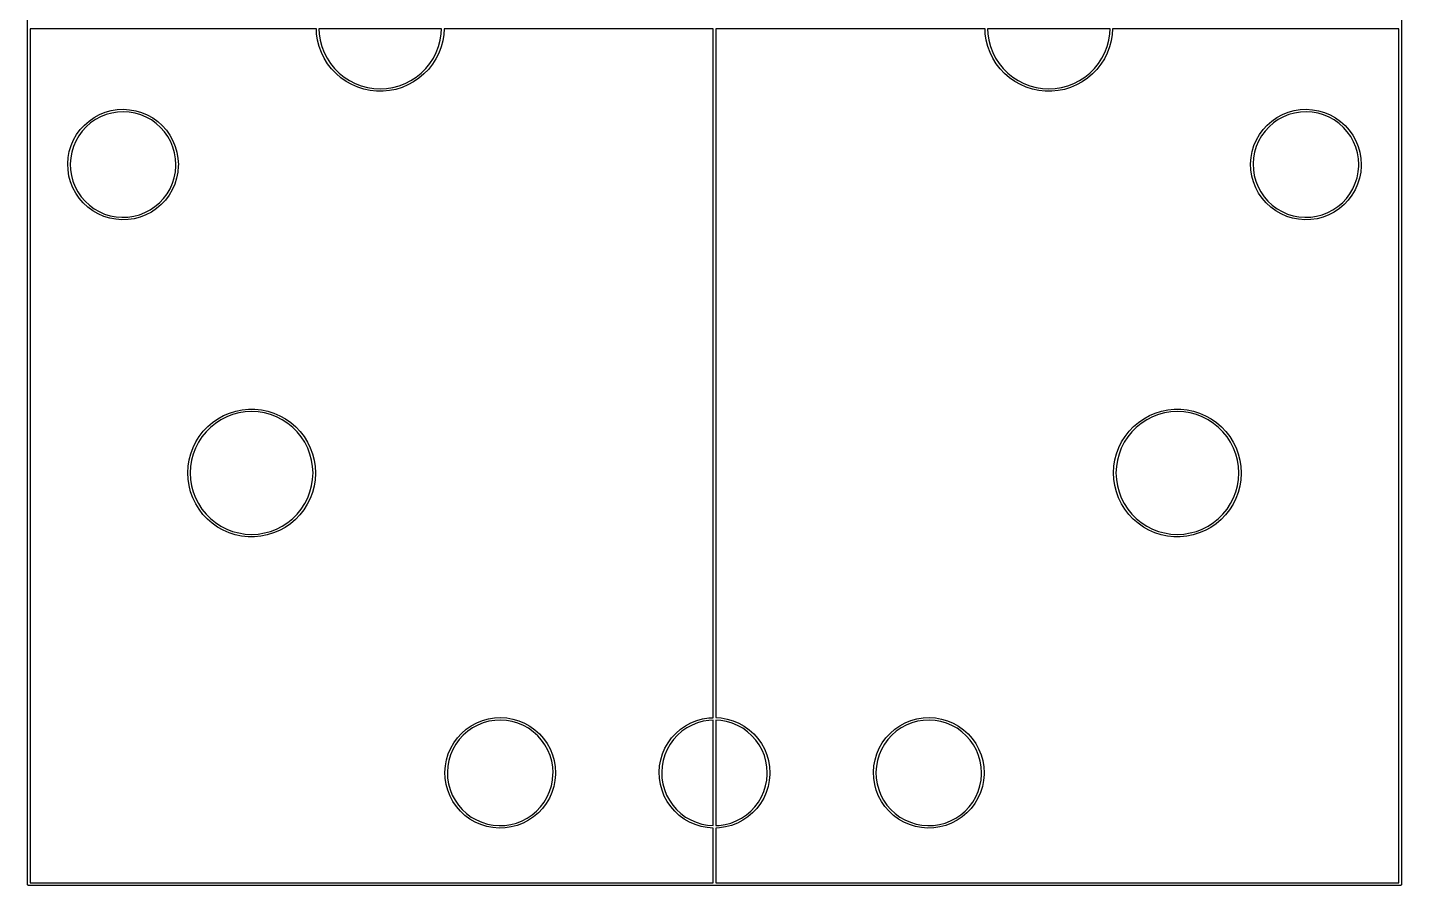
# Model space of a CAD drawing. Extents: x 0 to 80, y -100 to 0.
# Drawn here: x -0.1 to 80.1, y -100.1 to -50 of the extents above; entities that cross this region are included whole.
import ezdxf

# ---------------------------------------------------------------- set-up
doc = ezdxf.new("R2010")
doc.units = 0
doc.layers.add('BLACK', color=7, linetype='CONTINUOUS')

msp = doc.modelspace()

# ---------------------------------------------------------------- linework, layer by layer
at = {"layer": 'BLACK', "linetype": 'CONTINUOUS'}
for p, q in [((-0.075, -100), (-0.075, 0)), ((80.075, 0), (80.075, -100)), ((16.7792, -50.075), (0.075, -50.075)), ((0.075, -50.075), (0.075, -99.925)), ((16.7928, -50.3635), (16.7792, -50.075)), ((16.8485, -50.7363), (16.7928, -50.3635)), ((16.924, -50.075), (16.9397, -50.3742)), ((24.076, -50.075), (16.924, -50.075)), ((16.9397, -50.3742), (16.9983, -50.7443)), ((24.0017, -50.7443), (24.0603, -50.3742)), ((24.0603, -50.3742), (24.076, -50.075)), ((24.2032, -50.4023), (24.1436, -50.7745)), ((24.2221, -50.075), (24.2032, -50.4023)), ((39.925, -50.075), (24.2221, -50.075)), ((39.925, -90.2798), (39.925, -50.075)), ((55.7792, -50.075), (40.075, -50.075)), ((40.075, -50.075), (40.075, -90.2784)), ((55.7928, -50.3635), (55.7792, -50.075)), ((55.8485, -50.7363), (55.7928, -50.3635)), ((55.924, -50.075), (55.9397, -50.3742)), ((63.076, -50.075), (55.924, -50.075)), ((55.9397, -50.3742), (55.9983, -50.7443)), ((63.0017, -50.7443), (63.0603, -50.3742)), ((63.0603, -50.3742), (63.076, -50.075)), ((63.2032, -50.4023), (63.1436, -50.7745)), ((63.2221, -50.075), (63.2032, -50.4023)), ((79.925, -50.075), (63.2221, -50.075)), ((79.925, -99.925), (79.925, -50.075)), ((16.9416, -51.1015), (16.8485, -50.7363)), ((17.0711, -51.4555), (16.9416, -51.1015)), ((16.9983, -50.7443), (17.0953, -51.1063)), ((17.0953, -51.1063), (17.2296, -51.4561)), ((23.7704, -51.4561), (23.9047, -51.1063)), ((23.9047, -51.1063), (24.0017, -50.7443)), ((24.0467, -51.1387), (23.9135, -51.4913)), ((24.1436, -50.7745), (24.0467, -51.1387)), ((55.9416, -51.1015), (55.8485, -50.7363)), ((56.0711, -51.4555), (55.9416, -51.1015)), ((55.9983, -50.7443), (56.0953, -51.1063)), ((56.0953, -51.1063), (56.2296, -51.4561)), ((62.7704, -51.4561), (62.9047, -51.1063)), ((62.9047, -51.1063), (63.0017, -50.7443)), ((63.0467, -51.1387), (62.9135, -51.4913)), ((63.1436, -50.7745), (63.0467, -51.1387)), ((17.2358, -51.7945), (17.0711, -51.4555)), ((17.2296, -51.4561), (17.3997, -51.79)), ((17.4338, -52.1152), (17.2358, -51.7945)), ((17.3997, -51.79), (17.6038, -52.1042)), ((23.3962, -52.1042), (23.6003, -51.79)), ((23.7453, -51.8286), (23.5439, -52.1472)), ((23.6003, -51.79), (23.7704, -51.4561)), ((23.9135, -51.4913), (23.7453, -51.8286)), ((56.2358, -51.7945), (56.0711, -51.4555)), ((56.2296, -51.4561), (56.3997, -51.79)), ((56.4338, -52.1152), (56.2358, -51.7945)), ((56.3997, -51.79), (56.6038, -52.1042)), ((62.3962, -52.1042), (62.6003, -51.79)), ((62.7453, -51.8286), (62.5439, -52.1472)), ((62.6003, -51.79), (62.7704, -51.4561)), ((62.9135, -51.4913), (62.7453, -51.8286)), ((17.6633, -52.4142), (17.4338, -52.1152)), ((17.6038, -52.1042), (17.8396, -52.3954)), ((17.9218, -52.6886), (17.6633, -52.4142)), ((17.8396, -52.3954), (18.1046, -52.6604)), ((18.2067, -52.9353), (17.9218, -52.6886)), ((18.1046, -52.6604), (18.3958, -52.8962)), ((18.3958, -52.8962), (18.71, -53.1003)), ((22.29, -53.1003), (22.6042, -52.8962)), ((22.6042, -52.8962), (22.8954, -52.6604)), ((23.0499, -52.7154), (22.7625, -52.9592)), ((22.8954, -52.6604), (23.1604, -52.3954)), ((23.3113, -52.4438), (23.0499, -52.7154)), ((23.1604, -52.3954), (23.3962, -52.1042)), ((23.5439, -52.1472), (23.3113, -52.4438)), ((56.6633, -52.4142), (56.4338, -52.1152)), ((56.6038, -52.1042), (56.8396, -52.3954)), ((56.9218, -52.6886), (56.6633, -52.4142)), ((56.8396, -52.3954), (57.1046, -52.6604)), ((57.2067, -52.9353), (56.9218, -52.6886)), ((57.1046, -52.6604), (57.3958, -52.8962)), ((57.3958, -52.8962), (57.71, -53.1003)), ((61.29, -53.1003), (61.6042, -52.8962)), ((61.6042, -52.8962), (61.8954, -52.6604)), ((62.0499, -52.7154), (61.7625, -52.9592)), ((61.8954, -52.6604), (62.1604, -52.3954)), ((62.3113, -52.4438), (62.0499, -52.7154)), ((62.1604, -52.3954), (62.3962, -52.1042)), ((62.5439, -52.1472), (62.3113, -52.4438)), ((18.515, -53.1521), (18.2067, -52.9353)), ((18.8437, -53.3365), (18.515, -53.1521)), ((18.71, -53.1003), (19.0439, -53.2704)), ((19.1894, -53.4868), (18.8437, -53.3365)), ((19.0439, -53.2704), (19.3937, -53.4047)), ((19.5485, -53.6014), (19.1894, -53.4868)), ((19.3937, -53.4047), (19.7557, -53.5017)), ((19.9173, -53.6791), (19.5485, -53.6014)), ((19.7557, -53.5017), (20.1258, -53.5603)), ((20.2921, -53.7192), (19.9173, -53.6791)), ((20.1258, -53.5603), (20.5, -53.5799)), ((20.5, -53.5799), (20.8742, -53.5603)), ((21.0442, -53.685), (20.669, -53.7212)), ((20.8742, -53.5603), (21.2443, -53.5017)), ((21.4138, -53.6112), (21.0442, -53.685)), ((21.2443, -53.5017), (21.6063, -53.4047)), ((21.774, -53.5004), (21.4138, -53.6112)), ((21.6063, -53.4047), (21.9561, -53.2704)), ((22.1212, -53.3537), (21.774, -53.5004)), ((21.9561, -53.2704), (22.29, -53.1003)), ((22.4518, -53.1727), (22.1212, -53.3537)), ((22.7625, -52.9592), (22.4518, -53.1727)), ((57.515, -53.1521), (57.2067, -52.9353)), ((57.8437, -53.3365), (57.515, -53.1521)), ((57.71, -53.1003), (58.0439, -53.2704)), ((58.1894, -53.4868), (57.8437, -53.3365)), ((58.0439, -53.2704), (58.3937, -53.4047)), ((58.5485, -53.6014), (58.1894, -53.4868)), ((58.3937, -53.4047), (58.7557, -53.5017)), ((58.9173, -53.6791), (58.5485, -53.6014)), ((58.7557, -53.5017), (59.1258, -53.5603)), ((59.2921, -53.7192), (58.9173, -53.6791)), ((59.1258, -53.5603), (59.5, -53.5799)), ((59.5, -53.5799), (59.8742, -53.5603)), ((60.0442, -53.685), (59.669, -53.7212)), ((59.8742, -53.5603), (60.2443, -53.5017)), ((60.4138, -53.6112), (60.0442, -53.685)), ((60.2443, -53.5017), (60.6063, -53.4047)), ((60.774, -53.5004), (60.4138, -53.6112)), ((60.6063, -53.4047), (60.9561, -53.2704)), ((61.1212, -53.3537), (60.774, -53.5004)), ((60.9561, -53.2704), (61.29, -53.1003)), ((61.4518, -53.1727), (61.1212, -53.3537)), ((61.7625, -52.9592), (61.4518, -53.1727)), ((20.669, -53.7212), (20.2921, -53.7192)), ((59.669, -53.7212), (59.2921, -53.7192)), ((3.51449, -55.4587), (3.81014, -55.2532)), ((3.81014, -55.2532), (4.12686, -55.0819)), ((4.18867, -55.2133), (3.8862, -55.3768)), ((4.12686, -55.0819), (4.46069, -54.9471)), ((4.50747, -55.0845), (4.18867, -55.2133)), ((4.46069, -54.9471), (4.80748, -54.8502)), ((4.83865, -54.992), (4.50747, -55.0845)), ((4.80748, -54.8502), (5.1629, -54.7927)), ((5.17807, -54.937), (4.83865, -54.992)), ((5.1629, -54.7927), (5.52251, -54.7751)), ((5.5215, -54.9202), (5.17807, -54.937)), ((5.86467, -54.9418), (5.5215, -54.9202)), ((5.52251, -54.7751), (5.88185, -54.7977)), ((6.20329, -55.0015), (5.86467, -54.9418)), ((5.88185, -54.7977), (6.23643, -54.8602)), ((6.53314, -55.0986), (6.20329, -55.0015)), ((6.23643, -54.8602), (6.58183, -54.9619)), ((6.85011, -55.2319), (6.53314, -55.0986)), ((6.58183, -54.9619), (6.91375, -55.1014)), ((7.15026, -55.3996), (6.85011, -55.2319)), ((6.91375, -55.1014), (7.22804, -55.277)), ((7.22804, -55.277), (7.5208, -55.4866)), ((72.5145, -55.4587), (72.8101, -55.2532)), ((72.8101, -55.2532), (73.1269, -55.0819)), ((73.1887, -55.2133), (72.8862, -55.3768)), ((73.1269, -55.0819), (73.4607, -54.9471)), ((73.5075, -55.0845), (73.1887, -55.2133)), ((73.4607, -54.9471), (73.8075, -54.8502)), ((73.8386, -54.992), (73.5075, -55.0845)), ((73.8075, -54.8502), (74.1629, -54.7927)), ((74.1781, -54.937), (73.8386, -54.992)), ((74.1629, -54.7927), (74.5225, -54.7751)), ((74.5215, -54.9202), (74.1781, -54.937)), ((74.8647, -54.9418), (74.5215, -54.9202)), ((74.5225, -54.7751), (74.8819, -54.7977)), ((75.2033, -55.0015), (74.8647, -54.9418)), ((74.8819, -54.7977), (75.2364, -54.8602)), ((75.5331, -55.0986), (75.2033, -55.0015)), ((75.2364, -54.8602), (75.5818, -54.9619)), ((75.8501, -55.2319), (75.5331, -55.0986)), ((75.5818, -54.9619), (75.9137, -55.1014)), ((76.1503, -55.3996), (75.8501, -55.2319)), ((75.9137, -55.1014), (76.228, -55.277)), ((76.228, -55.277), (76.5208, -55.4866)), ((2.78917, -56.253), (3.0008, -55.9617)), ((3.11329, -56.0534), (2.91118, -56.3316)), ((3.0008, -55.9617), (3.24359, -55.6958)), ((3.34515, -55.7995), (3.11329, -56.0534)), ((3.24359, -55.6958), (3.51449, -55.4587)), ((3.60386, -55.573), (3.34515, -55.7995)), ((3.8862, -55.3768), (3.60386, -55.573)), ((7.42984, -55.5998), (7.15026, -55.3996)), ((7.68537, -55.8298), (7.42984, -55.5998)), ((7.5208, -55.4866), (7.78837, -55.7276)), ((7.91365, -56.087), (7.68537, -55.8298)), ((7.78837, -55.7276), (8.02741, -55.9968)), ((8.11186, -56.3679), (7.91365, -56.087)), ((8.02741, -55.9968), (8.23495, -56.291)), ((71.7892, -56.253), (72.0008, -55.9617)), ((72.1133, -56.0534), (71.9112, -56.3316)), ((72.0008, -55.9617), (72.2436, -55.6958)), ((72.3451, -55.7995), (72.1133, -56.0534)), ((72.2436, -55.6958), (72.5145, -55.4587)), ((72.6039, -55.573), (72.3451, -55.7995)), ((72.8862, -55.3768), (72.6039, -55.573)), ((76.4298, -55.5998), (76.1503, -55.3996)), ((76.6854, -55.8298), (76.4298, -55.5998)), ((76.5208, -55.4866), (76.7884, -55.7276)), ((76.9137, -56.087), (76.6854, -55.8298)), ((76.7884, -55.7276), (77.0274, -55.9968)), ((77.1119, -56.3679), (76.9137, -56.087)), ((77.0274, -55.9968), (77.235, -56.291)), ((2.36543, -57.2417), (2.46949, -56.897)), ((2.46949, -56.897), (2.61133, -56.5661)), ((2.74135, -56.6306), (2.60589, -56.9466)), ((2.61133, -56.5661), (2.78917, -56.253)), ((2.91118, -56.3316), (2.74135, -56.6306)), ((8.2775, -56.6692), (8.11186, -56.3679)), ((8.23495, -56.291), (8.40841, -56.6065)), ((8.40853, -56.9871), (8.2775, -56.6692)), ((8.40841, -56.6065), (8.54561, -56.9394)), ((71.3654, -57.2417), (71.4695, -56.897)), ((71.4695, -56.897), (71.6113, -56.5661)), ((71.7413, -56.6306), (71.6059, -56.9466)), ((71.6113, -56.5661), (71.7892, -56.253)), ((71.9112, -56.3316), (71.7413, -56.6306)), ((77.2775, -56.6692), (77.1119, -56.3679)), ((77.235, -56.291), (77.4084, -56.6065)), ((77.4085, -56.9871), (77.2775, -56.6692)), ((77.4084, -56.6065), (77.5456, -56.9394)), ((2.27531, -57.955), (2.30043, -57.5958)), ((2.30043, -57.5958), (2.36543, -57.2417)), ((2.44444, -57.614), (2.42046, -57.957)), ((2.50651, -57.2758), (2.44444, -57.614)), ((2.60589, -56.9466), (2.50651, -57.2758)), ((8.50331, -57.3177), (8.40853, -56.9871)), ((8.56065, -57.6567), (8.50331, -57.3177)), ((8.54561, -56.9394), (8.64486, -57.2855)), ((8.57984, -58), (8.56065, -57.6567)), ((8.64486, -57.2855), (8.7049, -57.6405)), ((8.7049, -57.6405), (8.725, -58)), ((71.2753, -57.955), (71.3004, -57.5958)), ((71.3004, -57.5958), (71.3654, -57.2417)), ((71.4444, -57.614), (71.4205, -57.957)), ((71.5065, -57.2758), (71.4444, -57.614)), ((71.6059, -56.9466), (71.5065, -57.2758)), ((77.5033, -57.3177), (77.4085, -56.9871)), ((77.5607, -57.6567), (77.5033, -57.3177)), ((77.5456, -56.9394), (77.6449, -57.2855)), ((77.5798, -58), (77.5607, -57.6567)), ((77.6449, -57.2855), (77.7049, -57.6405)), ((77.7049, -57.6405), (77.725, -58)), ((2.2754, -57.957), (2.27531, -57.955)), ((2.29039, -58.3147), (2.2754, -57.957)), ((2.34547, -58.6705), (2.29039, -58.3147)), ((2.42046, -57.957), (2.43485, -58.3005)), ((2.43485, -58.3005), (2.48746, -58.6403)), ((8.48309, -58.7659), (8.54987, -58.4286)), ((8.54987, -58.4286), (8.57864, -58.086)), ((8.57864, -58.086), (8.57984, -58)), ((8.69361, -58.4488), (8.62368, -58.802)), ((8.72374, -58.09), (8.69361, -58.4488)), ((8.725, -58), (8.72374, -58.09)), ((71.2754, -57.957), (71.2753, -57.955)), ((71.2904, -58.3147), (71.2754, -57.957)), ((71.3455, -58.6705), (71.2904, -58.3147)), ((71.4205, -57.957), (71.4349, -58.3005)), ((71.4349, -58.3005), (71.4875, -58.6403)), ((77.4831, -58.7659), (77.5499, -58.4286)), ((77.5499, -58.4286), (77.5786, -58.086)), ((77.5786, -58.086), (77.5798, -58)), ((77.6936, -58.4488), (77.6237, -58.802)), ((77.7237, -58.09), (77.6936, -58.4488)), ((77.725, -58), (77.7237, -58.09)), ((2.43987, -59.018), (2.34547, -58.6705)), ((2.57242, -59.3527), (2.43987, -59.018)), ((2.48746, -58.6403), (2.57761, -58.9721)), ((2.57761, -58.9721), (2.70419, -59.2918)), ((2.70419, -59.2918), (2.86561, -59.5954)), ((8.23926, -59.4078), (8.37912, -59.0937)), ((8.51481, -59.1452), (8.36837, -59.4741)), ((8.37912, -59.0937), (8.48309, -58.7659)), ((8.62368, -58.802), (8.51481, -59.1452)), ((71.4399, -59.018), (71.3455, -58.6705)), ((71.5724, -59.3527), (71.4399, -59.018)), ((71.4875, -58.6403), (71.5776, -58.9721)), ((71.5776, -58.9721), (71.7042, -59.2918)), ((71.7042, -59.2918), (71.8656, -59.5954)), ((77.2393, -59.4078), (77.3791, -59.0937)), ((77.5148, -59.1452), (77.3684, -59.4741)), ((77.3791, -59.0937), (77.4831, -58.7659)), ((77.6237, -58.802), (77.5148, -59.1452)), ((2.74145, -59.6706), (2.57242, -59.3527)), ((2.94487, -59.9677), (2.74145, -59.6706)), ((2.86561, -59.5954), (3.05987, -59.8792)), ((3.18013, -60.2403), (2.94487, -59.9677)), ((3.05987, -59.8792), (3.28455, -60.1394)), ((7.62392, -60.2303), (7.8593, -59.9797)), ((7.97049, -60.073), (7.72402, -60.3355)), ((7.8593, -59.9797), (8.06527, -59.7044)), ((8.18617, -59.7847), (7.97049, -60.073)), ((8.06527, -59.7044), (8.23926, -59.4078)), ((8.36837, -59.4741), (8.18617, -59.7847)), ((71.7415, -59.6706), (71.5724, -59.3527)), ((71.9449, -59.9677), (71.7415, -59.6706)), ((71.8656, -59.5954), (72.0599, -59.8792)), ((72.1801, -60.2403), (71.9449, -59.9677)), ((72.0599, -59.8792), (72.2845, -60.1394)), ((76.6239, -60.2303), (76.8593, -59.9797)), ((76.9705, -60.073), (76.724, -60.3355)), ((76.8593, -59.9797), (77.0653, -59.7044)), ((77.1862, -59.7847), (76.9705, -60.073)), ((77.0653, -59.7044), (77.2393, -59.4078)), ((77.3684, -59.4741), (77.1862, -59.7847)), ((3.44431, -60.4849), (3.18013, -60.2403)), ((3.28455, -60.1394), (3.53683, -60.3731)), ((3.73411, -60.6986), (3.44431, -60.4849)), ((3.53683, -60.3731), (3.81359, -60.5771)), ((4.04592, -60.8786), (3.73411, -60.6986)), ((3.81359, -60.5771), (4.11137, -60.749)), ((4.37585, -61.0227), (4.04592, -60.8786)), ((4.11137, -60.749), (4.42645, -60.8867)), ((4.42645, -60.8867), (4.75492, -60.9884)), ((6.45172, -60.9291), (6.7723, -60.8048)), ((6.7723, -60.8048), (7.07701, -60.6455)), ((7.15134, -60.7701), (6.83226, -60.937)), ((7.07701, -60.6455), (7.36207, -60.4532)), ((7.44983, -60.5688), (7.15134, -60.7701)), ((7.36207, -60.4532), (7.62392, -60.2303)), ((7.72402, -60.3355), (7.44983, -60.5688)), ((72.4443, -60.4849), (72.1801, -60.2403)), ((72.2845, -60.1394), (72.5368, -60.3731)), ((72.7341, -60.6986), (72.4443, -60.4849)), ((72.5368, -60.3731), (72.8136, -60.5771)), ((73.0459, -60.8786), (72.7341, -60.6986)), ((72.8136, -60.5771), (73.1114, -60.749)), ((73.3759, -61.0227), (73.0459, -60.8786)), ((73.1114, -60.749), (73.4265, -60.8867)), ((73.4265, -60.8867), (73.7549, -60.9884)), ((75.4517, -60.9291), (75.7723, -60.8048)), ((75.7723, -60.8048), (76.077, -60.6455)), ((76.1513, -60.7701), (75.8323, -60.937)), ((76.077, -60.6455), (76.3621, -60.4532)), ((76.4498, -60.5688), (76.1513, -60.7701)), ((76.3621, -60.4532), (76.6239, -60.2303)), ((76.724, -60.3355), (76.4498, -60.5688)), ((4.7198, -61.1292), (4.37585, -61.0227)), ((5.07347, -61.1967), (4.7198, -61.1292)), ((4.75492, -60.9884), (5.09267, -61.0528)), ((5.43246, -61.2243), (5.07347, -61.1967)), ((5.09267, -61.0528), (5.4355, -61.0792)), ((5.79229, -61.2117), (5.43246, -61.2243)), ((5.4355, -61.0792), (5.77913, -61.0672)), ((5.77913, -61.0672), (6.11929, -61.0169)), ((6.14848, -61.1591), (5.79229, -61.2117)), ((6.11929, -61.0169), (6.45172, -60.9291)), ((6.49658, -61.0672), (6.14848, -61.1591)), ((6.83226, -60.937), (6.49658, -61.0672)), ((73.7198, -61.1292), (73.3759, -61.0227)), ((74.0735, -61.1967), (73.7198, -61.1292)), ((73.7549, -60.9884), (74.0927, -61.0528)), ((74.4325, -61.2243), (74.0735, -61.1967)), ((74.0927, -61.0528), (74.4355, -61.0792)), ((74.7923, -61.2117), (74.4325, -61.2243)), ((74.4355, -61.0792), (74.7791, -61.0672)), ((74.7791, -61.0672), (75.1193, -61.0169)), ((75.1485, -61.1591), (74.7923, -61.2117)), ((75.1193, -61.0169), (75.4517, -60.9291)), ((75.4966, -61.0672), (75.1485, -61.1591)), ((75.8323, -60.937), (75.4966, -61.0672)), ((10.7272, -73.0487), (11.0371, -72.8341)), ((11.21, -72.8997), (10.8958, -73.1038)), ((11.0371, -72.8341), (11.3671, -72.652)), ((11.5439, -72.7296), (11.21, -72.8997)), ((11.3671, -72.652), (11.7138, -72.5041)), ((11.8937, -72.5953), (11.5439, -72.7296)), ((11.7138, -72.5041), (12.0736, -72.392)), ((12.2557, -72.4983), (11.8937, -72.5953)), ((12.0736, -72.392), (12.443, -72.3169)), ((12.6258, -72.4397), (12.2557, -72.4983)), ((12.443, -72.3169), (12.818, -72.2794)), ((13, -72.4201), (12.6258, -72.4397)), ((12.818, -72.2794), (13.195, -72.2801)), ((13.3742, -72.4397), (13, -72.4201)), ((13.195, -72.2801), (13.5699, -72.3188)), ((13.7443, -72.4983), (13.3742, -72.4397)), ((13.5699, -72.3188), (13.939, -72.3953)), ((14.1063, -72.5953), (13.7443, -72.4983)), ((13.939, -72.3953), (14.2984, -72.5086)), ((14.4561, -72.7296), (14.1063, -72.5953)), ((14.2984, -72.5086), (14.6446, -72.6577)), ((14.79, -72.8997), (14.4561, -72.7296)), ((14.6446, -72.6577), (14.9739, -72.841)), ((15.1042, -73.1038), (14.79, -72.8997)), ((14.9739, -72.841), (15.2831, -73.0567)), ((64.7272, -73.0487), (65.0371, -72.8341)), ((65.21, -72.8997), (64.8958, -73.1038)), ((65.0371, -72.8341), (65.3671, -72.652)), ((65.5439, -72.7296), (65.21, -72.8997)), ((65.3671, -72.652), (65.7138, -72.5041)), ((65.8937, -72.5953), (65.5439, -72.7296)), ((65.7138, -72.5041), (66.0736, -72.392)), ((66.2557, -72.4983), (65.8937, -72.5953)), ((66.0736, -72.392), (66.443, -72.3169)), ((66.6258, -72.4397), (66.2557, -72.4983)), ((66.443, -72.3169), (66.818, -72.2794)), ((67, -72.4201), (66.6258, -72.4397)), ((66.818, -72.2794), (67.195, -72.2801)), ((67.3742, -72.4397), (67, -72.4201)), ((67.195, -72.2801), (67.5699, -72.3188)), ((67.7443, -72.4983), (67.3742, -72.4397)), ((67.5699, -72.3188), (67.939, -72.3953)), ((68.1063, -72.5953), (67.7443, -72.4983)), ((67.939, -72.3953), (68.2984, -72.5086)), ((68.4561, -72.7296), (68.1063, -72.5953)), ((68.2984, -72.5086), (68.6446, -72.6577)), ((68.79, -72.8997), (68.4561, -72.7296)), ((68.6446, -72.6577), (68.9739, -72.841)), ((69.1042, -73.1038), (68.79, -72.8997)), ((68.9739, -72.841), (69.2831, -73.0567)), ((9.94866, -73.8634), (10.1802, -73.566)), ((10.3396, -73.6046), (10.1038, -73.8958)), ((10.1802, -73.566), (10.4406, -73.2935)), ((10.6046, -73.3396), (10.3396, -73.6046)), ((10.4406, -73.2935), (10.7272, -73.0487)), ((10.8958, -73.1038), (10.6046, -73.3396)), ((15.3954, -73.3396), (15.1042, -73.1038)), ((15.2831, -73.0567), (15.5688, -73.3025)), ((15.6604, -73.6046), (15.3954, -73.3396)), ((15.5688, -73.3025), (15.8283, -73.5759)), ((15.8962, -73.8958), (15.6604, -73.6046)), ((15.8283, -73.5759), (16.0588, -73.8741)), ((63.9487, -73.8634), (64.1802, -73.566)), ((64.3396, -73.6046), (64.1038, -73.8958)), ((64.1802, -73.566), (64.4406, -73.2935)), ((64.6046, -73.3396), (64.3396, -73.6046)), ((64.4406, -73.2935), (64.7272, -73.0487)), ((64.8958, -73.1038), (64.6046, -73.3396)), ((69.3954, -73.3396), (69.1042, -73.1038)), ((69.2831, -73.0567), (69.5688, -73.3025)), ((69.6604, -73.6046), (69.3954, -73.3396)), ((69.5688, -73.3025), (69.8283, -73.5759)), ((69.8962, -73.8958), (69.6604, -73.6046)), ((69.8283, -73.5759), (70.0588, -73.8741)), ((9.44937, -74.8737), (9.58136, -74.5206)), ((9.58136, -74.5206), (9.74836, -74.1827)), ((9.89971, -74.21), (9.72959, -74.5439)), ((9.74836, -74.1827), (9.94866, -73.8634)), ((10.1038, -73.8958), (9.89971, -74.21)), ((16.1003, -74.21), (15.8962, -73.8958)), ((16.0588, -73.8741), (16.258, -74.1941)), ((16.2704, -74.5439), (16.1003, -74.21)), ((16.258, -74.1941), (16.4238, -74.5326)), ((16.4238, -74.5326), (16.5545, -74.8861)), ((63.4494, -74.8737), (63.5814, -74.5206)), ((63.5814, -74.5206), (63.7484, -74.1827)), ((63.8997, -74.21), (63.7296, -74.5439)), ((63.7484, -74.1827), (63.9487, -73.8634)), ((64.1038, -73.8958), (63.8997, -74.21)), ((70.1003, -74.21), (69.8962, -73.8958)), ((70.0588, -73.8741), (70.258, -74.1941)), ((70.2704, -74.5439), (70.1003, -74.21)), ((70.258, -74.1941), (70.4238, -74.5326)), ((70.4238, -74.5326), (70.5545, -74.8861)), ((9.29541, -75.6106), (9.35372, -75.2383)), ((9.35372, -75.2383), (9.44937, -74.8737)), ((9.49832, -75.2557), (9.43971, -75.6258)), ((9.59531, -74.8937), (9.49832, -75.2557)), ((9.72959, -74.5439), (9.59531, -74.8937)), ((16.4047, -74.8937), (16.2704, -74.5439)), ((16.5017, -75.2557), (16.4047, -74.8937)), ((16.5603, -75.6258), (16.5017, -75.2557)), ((16.5545, -74.8861), (16.6489, -75.251)), ((16.6489, -75.251), (16.7059, -75.6236)), ((63.2954, -75.6106), (63.3537, -75.2383)), ((63.3537, -75.2383), (63.4494, -74.8737)), ((63.4983, -75.2557), (63.4397, -75.6258)), ((63.5953, -74.8937), (63.4983, -75.2557)), ((63.7296, -74.5439), (63.5953, -74.8937)), ((70.4047, -74.8937), (70.2704, -74.5439)), ((70.5017, -75.2557), (70.4047, -74.8937)), ((70.5603, -75.6258), (70.5017, -75.2557)), ((70.5545, -74.8861), (70.6489, -75.251)), ((70.6489, -75.251), (70.7059, -75.6236)), ((9.27502, -75.987), (9.29541, -75.6106)), ((9.27564, -76), (9.27502, -75.987)), ((9.29278, -76.3635), (9.27564, -76)), ((9.43971, -75.6258), (9.42009, -76)), ((9.42009, -76), (9.43971, -76.3742)), ((16.5799, -76), (16.5603, -75.6258)), ((16.5603, -76.3742), (16.5799, -76)), ((16.7249, -76.026), (16.7032, -76.4023)), ((16.7059, -75.6236), (16.725, -76)), ((16.725, -76), (16.7249, -76.026)), ((63.275, -75.987), (63.2954, -75.6106)), ((63.2756, -76), (63.275, -75.987)), ((63.2928, -76.3635), (63.2756, -76)), ((63.4397, -75.6258), (63.4201, -76)), ((63.4201, -76), (63.4397, -76.3742)), ((70.5799, -76), (70.5603, -75.6258)), ((70.5603, -76.3742), (70.5799, -76)), ((70.7249, -76.026), (70.7032, -76.4023)), ((70.7059, -75.6236), (70.725, -76)), ((70.725, -76), (70.7249, -76.026)), ((9.34849, -76.7363), (9.29278, -76.3635)), ((9.44159, -77.1015), (9.34849, -76.7363)), ((9.43971, -76.3742), (9.49832, -76.7443)), ((9.49832, -76.7443), (9.59531, -77.1063)), ((16.4047, -77.1063), (16.5017, -76.7443)), ((16.5017, -76.7443), (16.5603, -76.3742)), ((16.6436, -76.7745), (16.5467, -77.1387)), ((16.7032, -76.4023), (16.6436, -76.7745)), ((63.3485, -76.7363), (63.2928, -76.3635)), ((63.4416, -77.1015), (63.3485, -76.7363)), ((63.4397, -76.3742), (63.4983, -76.7443)), ((63.4983, -76.7443), (63.5953, -77.1063)), ((70.4047, -77.1063), (70.5017, -76.7443)), ((70.5017, -76.7443), (70.5603, -76.3742)), ((70.6436, -76.7745), (70.5467, -77.1387)), ((70.7032, -76.4023), (70.6436, -76.7745)), ((9.57112, -77.4555), (9.44159, -77.1015)), ((9.73576, -77.7945), (9.57112, -77.4555)), ((9.59531, -77.1063), (9.72959, -77.4561)), ((9.72959, -77.4561), (9.89971, -77.79)), ((16.1003, -77.79), (16.2704, -77.4561)), ((16.4135, -77.4913), (16.2453, -77.8286)), ((16.2704, -77.4561), (16.4047, -77.1063)), ((16.5467, -77.1387), (16.4135, -77.4913)), ((63.5711, -77.4555), (63.4416, -77.1015)), ((63.7358, -77.7945), (63.5711, -77.4555)), ((63.5953, -77.1063), (63.7296, -77.4561)), ((63.7296, -77.4561), (63.8997, -77.79)), ((70.1003, -77.79), (70.2704, -77.4561)), ((70.4135, -77.4913), (70.2453, -77.8286)), ((70.2704, -77.4561), (70.4047, -77.1063)), ((70.5467, -77.1387), (70.4135, -77.4913)), ((9.93382, -78.1152), (9.73576, -77.7945)), ((9.89971, -77.79), (10.1038, -78.1042)), ((10.1633, -78.4142), (9.93382, -78.1152)), ((10.1038, -78.1042), (10.3396, -78.3954)), ((10.4218, -78.6886), (10.1633, -78.4142)), ((10.3396, -78.3954), (10.6046, -78.6604)), ((15.3954, -78.6604), (15.6604, -78.3954)), ((15.8113, -78.4438), (15.5499, -78.7154)), ((15.6604, -78.3954), (15.8962, -78.1042)), ((16.0439, -78.1472), (15.8113, -78.4438)), ((15.8962, -78.1042), (16.1003, -77.79)), ((16.2453, -77.8286), (16.0439, -78.1472)), ((63.9338, -78.1152), (63.7358, -77.7945)), ((63.8997, -77.79), (64.1038, -78.1042)), ((64.1633, -78.4142), (63.9338, -78.1152)), ((64.1038, -78.1042), (64.3396, -78.3954)), ((64.4218, -78.6886), (64.1633, -78.4142)), ((64.3396, -78.3954), (64.6046, -78.6604)), ((69.3954, -78.6604), (69.6604, -78.3954)), ((69.8113, -78.4438), (69.5499, -78.7154)), ((69.6604, -78.3954), (69.8962, -78.1042)), ((70.0439, -78.1472), (69.8113, -78.4438)), ((69.8962, -78.1042), (70.1003, -77.79)), ((70.2453, -77.8286), (70.0439, -78.1472)), ((10.7067, -78.9353), (10.4218, -78.6886)), ((10.6046, -78.6604), (10.8958, -78.8962)), ((11.015, -79.1521), (10.7067, -78.9353)), ((10.8958, -78.8962), (11.21, -79.1003)), ((11.3437, -79.3365), (11.015, -79.1521)), ((11.21, -79.1003), (11.5439, -79.2704)), ((11.6894, -79.4868), (11.3437, -79.3365)), ((11.5439, -79.2704), (11.8937, -79.4047)), ((14.1063, -79.4047), (14.4561, -79.2704)), ((14.4561, -79.2704), (14.79, -79.1003)), ((14.9518, -79.1727), (14.6212, -79.3537)), ((14.79, -79.1003), (15.1042, -78.8962)), ((15.2625, -78.9592), (14.9518, -79.1727)), ((15.1042, -78.8962), (15.3954, -78.6604)), ((15.5499, -78.7154), (15.2625, -78.9592)), ((64.7067, -78.9353), (64.4218, -78.6886)), ((64.6046, -78.6604), (64.8958, -78.8962)), ((65.015, -79.1521), (64.7067, -78.9353)), ((64.8958, -78.8962), (65.21, -79.1003)), ((65.3437, -79.3365), (65.015, -79.1521)), ((65.21, -79.1003), (65.5439, -79.2704)), ((65.6894, -79.4868), (65.3437, -79.3365)), ((65.5439, -79.2704), (65.8937, -79.4047)), ((68.1063, -79.4047), (68.4561, -79.2704)), ((68.4561, -79.2704), (68.79, -79.1003)), ((68.9518, -79.1727), (68.6212, -79.3537)), ((68.79, -79.1003), (69.1042, -78.8962)), ((69.2625, -78.9592), (68.9518, -79.1727)), ((69.1042, -78.8962), (69.3954, -78.6604)), ((69.5499, -78.7154), (69.2625, -78.9592)), ((12.0485, -79.6014), (11.6894, -79.4868)), ((11.8937, -79.4047), (12.2557, -79.5017)), ((12.4173, -79.6791), (12.0485, -79.6014)), ((12.2557, -79.5017), (12.6258, -79.5603)), ((12.7921, -79.7192), (12.4173, -79.6791)), ((12.6258, -79.5603), (13, -79.5799)), ((13.169, -79.7212), (12.7921, -79.7192)), ((13, -79.5799), (13.3742, -79.5603)), ((13.5442, -79.685), (13.169, -79.7212)), ((13.3742, -79.5603), (13.7443, -79.5017)), ((13.9138, -79.6112), (13.5442, -79.685)), ((13.7443, -79.5017), (14.1063, -79.4047)), ((14.274, -79.5004), (13.9138, -79.6112)), ((14.6212, -79.3537), (14.274, -79.5004)), ((66.0485, -79.6014), (65.6894, -79.4868)), ((65.8937, -79.4047), (66.2557, -79.5017)), ((66.4173, -79.6791), (66.0485, -79.6014)), ((66.2557, -79.5017), (66.6258, -79.5603)), ((66.7921, -79.7192), (66.4173, -79.6791)), ((66.6258, -79.5603), (67, -79.5799)), ((67.169, -79.7212), (66.7921, -79.7192)), ((67, -79.5799), (67.3742, -79.5603)), ((67.5442, -79.685), (67.169, -79.7212)), ((67.3742, -79.5603), (67.7443, -79.5017)), ((67.9138, -79.6112), (67.5442, -79.685)), ((67.7443, -79.5017), (68.1063, -79.4047)), ((68.274, -79.5004), (67.9138, -79.6112)), ((68.6212, -79.3537), (68.274, -79.5004)), ((26.1269, -90.5819), (26.4607, -90.4471)), ((26.4607, -90.4471), (26.8075, -90.3502)), ((26.8386, -90.492), (26.5075, -90.5845)), ((26.8075, -90.3502), (27.1629, -90.2927)), ((27.1781, -90.437), (26.8386, -90.492)), ((27.1629, -90.2927), (27.5225, -90.2751)), ((27.5215, -90.4202), (27.1781, -90.437)), ((27.8647, -90.4418), (27.5215, -90.4202)), ((27.5225, -90.2751), (27.8819, -90.2977)), ((28.2033, -90.5015), (27.8647, -90.4418)), ((27.8819, -90.2977), (28.2364, -90.3602)), ((28.5331, -90.5986), (28.2033, -90.5015)), ((28.2364, -90.3602), (28.5818, -90.4619)), ((28.5818, -90.4619), (28.9137, -90.6014)), ((38.6269, -90.5819), (38.9607, -90.4471)), ((38.9607, -90.4471), (39.3075, -90.3502)), ((39.3386, -90.492), (39.0075, -90.5845)), ((39.3075, -90.3502), (39.6629, -90.2927)), ((39.6781, -90.437), (39.3386, -90.492)), ((39.6629, -90.2927), (39.925, -90.2798)), ((39.925, -90.4249), (39.6781, -90.437)), ((39.925, -96.5784), (39.925, -90.4249)), ((40.075, -90.2784), (40.3819, -90.2977)), ((40.3647, -90.4418), (40.075, -90.4236)), ((40.075, -90.4236), (40.075, -96.5743)), ((40.7033, -90.5015), (40.3647, -90.4418)), ((40.3819, -90.2977), (40.7364, -90.3602)), ((41.0331, -90.5986), (40.7033, -90.5015)), ((40.7364, -90.3602), (41.0818, -90.4619)), ((41.0818, -90.4619), (41.4137, -90.6014)), ((51.1269, -90.5819), (51.4607, -90.4471)), ((51.4607, -90.4471), (51.8075, -90.3502)), ((51.8386, -90.492), (51.5075, -90.5845)), ((51.8075, -90.3502), (52.1629, -90.2927)), ((52.1781, -90.437), (51.8386, -90.492)), ((52.1629, -90.2927), (52.5225, -90.2751)), ((52.5215, -90.4202), (52.1781, -90.437)), ((52.8647, -90.4418), (52.5215, -90.4202)), ((52.5225, -90.2751), (52.8819, -90.2977)), ((53.2033, -90.5015), (52.8647, -90.4418)), ((52.8819, -90.2977), (53.2364, -90.3602)), ((53.5331, -90.5986), (53.2033, -90.5015)), ((53.2364, -90.3602), (53.5818, -90.4619)), ((53.5818, -90.4619), (53.9137, -90.6014)), ((25.0008, -91.4617), (25.2436, -91.1958)), ((25.3451, -91.2995), (25.1133, -91.5534)), ((25.2436, -91.1958), (25.5145, -90.9587)), ((25.6039, -91.073), (25.3451, -91.2995)), ((25.5145, -90.9587), (25.8101, -90.7532)), ((25.8862, -90.8768), (25.6039, -91.073)), ((25.8101, -90.7532), (26.1269, -90.5819)), ((26.1887, -90.7133), (25.8862, -90.8768)), ((26.5075, -90.5845), (26.1887, -90.7133)), ((28.8501, -90.7319), (28.5331, -90.5986)), ((29.1503, -90.8996), (28.8501, -90.7319)), ((28.9137, -90.6014), (29.228, -90.777)), ((29.4298, -91.0998), (29.1503, -90.8996)), ((29.228, -90.777), (29.5208, -90.9866)), ((29.6854, -91.3298), (29.4298, -91.0998)), ((29.5208, -90.9866), (29.7884, -91.2276)), ((29.9137, -91.587), (29.6854, -91.3298)), ((29.7884, -91.2276), (30.0274, -91.4968)), ((37.5008, -91.4617), (37.7436, -91.1958)), ((37.8451, -91.2995), (37.6133, -91.5534)), ((37.7436, -91.1958), (38.0145, -90.9587)), ((38.1039, -91.073), (37.8451, -91.2995)), ((38.0145, -90.9587), (38.3101, -90.7532)), ((38.3862, -90.8768), (38.1039, -91.073)), ((38.3101, -90.7532), (38.6269, -90.5819)), ((38.6887, -90.7133), (38.3862, -90.8768)), ((39.0075, -90.5845), (38.6887, -90.7133)), ((41.3501, -90.7319), (41.0331, -90.5986)), ((41.6503, -90.8996), (41.3501, -90.7319)), ((41.4137, -90.6014), (41.728, -90.777)), ((41.9298, -91.0998), (41.6503, -90.8996)), ((41.728, -90.777), (42.0208, -90.9866)), ((42.1854, -91.3298), (41.9298, -91.0998)), ((42.0208, -90.9866), (42.2884, -91.2276)), ((42.4137, -91.587), (42.1854, -91.3298)), ((42.2884, -91.2276), (42.5274, -91.4968)), ((50.0008, -91.4617), (50.2436, -91.1958)), ((50.3451, -91.2995), (50.1133, -91.5534)), ((50.2436, -91.1958), (50.5145, -90.9587)), ((50.6039, -91.073), (50.3451, -91.2995)), ((50.5145, -90.9587), (50.8101, -90.7532)), ((50.8862, -90.8768), (50.6039, -91.073)), ((50.8101, -90.7532), (51.1269, -90.5819)), ((51.1887, -90.7133), (50.8862, -90.8768)), ((51.5075, -90.5845), (51.1887, -90.7133)), ((53.8501, -90.7319), (53.5331, -90.5986)), ((54.1503, -90.8996), (53.8501, -90.7319)), ((53.9137, -90.6014), (54.228, -90.777)), ((54.4298, -91.0998), (54.1503, -90.8996)), ((54.228, -90.777), (54.5208, -90.9866)), ((54.6854, -91.3298), (54.4298, -91.0998)), ((54.5208, -90.9866), (54.7884, -91.2276)), ((54.9137, -91.587), (54.6854, -91.3298)), ((54.7884, -91.2276), (55.0274, -91.4968)), ((24.4695, -92.397), (24.6113, -92.0661)), ((24.7413, -92.1306), (24.6059, -92.4466)), ((24.6113, -92.0661), (24.7892, -91.753)), ((24.9112, -91.8316), (24.7413, -92.1306)), ((24.7892, -91.753), (25.0008, -91.4617)), ((25.1133, -91.5534), (24.9112, -91.8316)), ((30.1119, -91.8679), (29.9137, -91.587)), ((30.0274, -91.4968), (30.235, -91.791)), ((30.2775, -92.1692), (30.1119, -91.8679)), ((30.235, -91.791), (30.4084, -92.1065)), ((30.4085, -92.4871), (30.2775, -92.1692)), ((30.4084, -92.1065), (30.5456, -92.4394)), ((36.9695, -92.397), (37.1113, -92.0661)), ((37.2413, -92.1306), (37.1059, -92.4466)), ((37.1113, -92.0661), (37.2892, -91.753)), ((37.4112, -91.8316), (37.2413, -92.1306)), ((37.2892, -91.753), (37.5008, -91.4617)), ((37.6133, -91.5534), (37.4112, -91.8316)), ((42.6119, -91.8679), (42.4137, -91.587)), ((42.5274, -91.4968), (42.735, -91.791)), ((42.7775, -92.1692), (42.6119, -91.8679)), ((42.735, -91.791), (42.9084, -92.1065)), ((42.9085, -92.4871), (42.7775, -92.1692)), ((42.9084, -92.1065), (43.0456, -92.4394)), ((49.4695, -92.397), (49.6113, -92.0661)), ((49.7413, -92.1306), (49.6059, -92.4466)), ((49.6113, -92.0661), (49.7892, -91.753)), ((49.9112, -91.8316), (49.7413, -92.1306)), ((49.7892, -91.753), (50.0008, -91.4617)), ((50.1133, -91.5534), (49.9112, -91.8316)), ((55.1119, -91.8679), (54.9137, -91.587)), ((55.0274, -91.4968), (55.235, -91.791)), ((55.2775, -92.1692), (55.1119, -91.8679)), ((55.235, -91.791), (55.4084, -92.1065)), ((55.4085, -92.4871), (55.2775, -92.1692)), ((55.4084, -92.1065), (55.5456, -92.4394)), ((24.3004, -93.0958), (24.3654, -92.7417)), ((24.3654, -92.7417), (24.4695, -92.397)), ((24.5065, -92.7758), (24.4444, -93.114)), ((24.6059, -92.4466), (24.5065, -92.7758)), ((30.5033, -92.8177), (30.4085, -92.4871)), ((30.5607, -93.1567), (30.5033, -92.8177)), ((30.5456, -92.4394), (30.6449, -92.7855)), ((30.6449, -92.7855), (30.7049, -93.1405)), ((36.8004, -93.0958), (36.8654, -92.7417)), ((36.8654, -92.7417), (36.9695, -92.397)), ((37.0065, -92.7758), (36.9444, -93.114)), ((37.1059, -92.4466), (37.0065, -92.7758)), ((43.0033, -92.8177), (42.9085, -92.4871)), ((43.0607, -93.1567), (43.0033, -92.8177)), ((43.0456, -92.4394), (43.1449, -92.7855)), ((43.1449, -92.7855), (43.2049, -93.1405)), ((49.3004, -93.0958), (49.3654, -92.7417)), ((49.3654, -92.7417), (49.4695, -92.397)), ((49.5065, -92.7758), (49.4444, -93.114)), ((49.6059, -92.4466), (49.5065, -92.7758)), ((55.5033, -92.8177), (55.4085, -92.4871)), ((55.5607, -93.1567), (55.5033, -92.8177)), ((55.5456, -92.4394), (55.6449, -92.7855)), ((55.6449, -92.7855), (55.7049, -93.1405)), ((24.2753, -93.455), (24.3004, -93.0958)), ((24.2754, -93.457), (24.2753, -93.455)), ((24.2904, -93.8147), (24.2754, -93.457)), ((24.4444, -93.114), (24.4205, -93.457)), ((24.4205, -93.457), (24.4349, -93.8005)), ((30.5499, -93.9286), (30.5786, -93.586)), ((30.5798, -93.5), (30.5607, -93.1567)), ((30.5786, -93.586), (30.5798, -93.5)), ((30.7237, -93.59), (30.6936, -93.9488)), ((30.7049, -93.1405), (30.725, -93.5)), ((30.725, -93.5), (30.7237, -93.59)), ((36.7753, -93.455), (36.8004, -93.0958)), ((36.7754, -93.457), (36.7753, -93.455)), ((36.7904, -93.8147), (36.7754, -93.457)), ((36.9444, -93.114), (36.9205, -93.457)), ((36.9205, -93.457), (36.9349, -93.8005)), ((43.0499, -93.9286), (43.0786, -93.586)), ((43.0798, -93.5), (43.0607, -93.1567)), ((43.0786, -93.586), (43.0798, -93.5)), ((43.2237, -93.59), (43.1936, -93.9488)), ((43.2049, -93.1405), (43.225, -93.5)), ((43.225, -93.5), (43.2237, -93.59)), ((49.2753, -93.455), (49.3004, -93.0958)), ((49.2754, -93.457), (49.2753, -93.455)), ((49.2904, -93.8147), (49.2754, -93.457)), ((49.4444, -93.114), (49.4205, -93.457)), ((49.4205, -93.457), (49.4349, -93.8005)), ((55.5499, -93.9286), (55.5786, -93.586)), ((55.5798, -93.5), (55.5607, -93.1567)), ((55.5786, -93.586), (55.5798, -93.5)), ((55.7237, -93.59), (55.6936, -93.9488)), ((55.7049, -93.1405), (55.725, -93.5)), ((55.725, -93.5), (55.7237, -93.59)), ((24.3455, -94.1705), (24.2904, -93.8147)), ((24.4399, -94.518), (24.3455, -94.1705)), ((24.4349, -93.8005), (24.4875, -94.1403)), ((24.5724, -94.8527), (24.4399, -94.518)), ((24.4875, -94.1403), (24.5776, -94.4721)), ((24.5776, -94.4721), (24.7042, -94.7918)), ((30.3791, -94.5937), (30.4831, -94.2659)), ((30.4831, -94.2659), (30.5499, -93.9286)), ((30.6237, -94.302), (30.5148, -94.6452)), ((30.6936, -93.9488), (30.6237, -94.302)), ((36.8455, -94.1705), (36.7904, -93.8147)), ((36.9399, -94.518), (36.8455, -94.1705)), ((36.9349, -93.8005), (36.9875, -94.1403)), ((37.0724, -94.8527), (36.9399, -94.518)), ((36.9875, -94.1403), (37.0776, -94.4721)), ((37.0776, -94.4721), (37.2042, -94.7918)), ((42.8791, -94.5937), (42.9831, -94.2659)), ((42.9831, -94.2659), (43.0499, -93.9286)), ((43.1237, -94.302), (43.0148, -94.6452)), ((43.1936, -93.9488), (43.1237, -94.302)), ((49.3455, -94.1705), (49.2904, -93.8147)), ((49.4399, -94.518), (49.3455, -94.1705)), ((49.4349, -93.8005), (49.4875, -94.1403)), ((49.5724, -94.8527), (49.4399, -94.518)), ((49.4875, -94.1403), (49.5776, -94.4721)), ((49.5776, -94.4721), (49.7042, -94.7918)), ((55.3791, -94.5937), (55.4831, -94.2659)), ((55.4831, -94.2659), (55.5499, -93.9286)), ((55.6237, -94.302), (55.5148, -94.6452)), ((55.6936, -93.9488), (55.6237, -94.302)), ((24.7415, -95.1706), (24.5724, -94.8527)), ((24.7042, -94.7918), (24.8656, -95.0954)), ((24.9449, -95.4677), (24.7415, -95.1706)), ((24.8656, -95.0954), (25.0599, -95.3792)), ((29.8593, -95.4797), (30.0653, -95.2044)), ((30.1862, -95.2847), (29.9705, -95.573)), ((30.0653, -95.2044), (30.2393, -94.9078)), ((30.3684, -94.9741), (30.1862, -95.2847)), ((30.2393, -94.9078), (30.3791, -94.5937)), ((30.5148, -94.6452), (30.3684, -94.9741)), ((37.2415, -95.1706), (37.0724, -94.8527)), ((37.2042, -94.7918), (37.3656, -95.0954)), ((37.4449, -95.4677), (37.2415, -95.1706)), ((37.3656, -95.0954), (37.5599, -95.3792)), ((42.3593, -95.4797), (42.5653, -95.2044)), ((42.6862, -95.2847), (42.4705, -95.573)), ((42.5653, -95.2044), (42.7393, -94.9078)), ((42.8684, -94.9741), (42.6862, -95.2847)), ((42.7393, -94.9078), (42.8791, -94.5937)), ((43.0148, -94.6452), (42.8684, -94.9741)), ((49.7415, -95.1706), (49.5724, -94.8527)), ((49.7042, -94.7918), (49.8656, -95.0954)), ((49.9449, -95.4677), (49.7415, -95.1706)), ((49.8656, -95.0954), (50.0599, -95.3792)), ((54.8593, -95.4797), (55.0653, -95.2044)), ((55.1862, -95.2847), (54.9705, -95.573)), ((55.0653, -95.2044), (55.2393, -94.9078)), ((55.3684, -94.9741), (55.1862, -95.2847)), ((55.2393, -94.9078), (55.3791, -94.5937)), ((55.5148, -94.6452), (55.3684, -94.9741)), ((25.1801, -95.7403), (24.9449, -95.4677)), ((25.0599, -95.3792), (25.2845, -95.6394)), ((25.4443, -95.9849), (25.1801, -95.7403)), ((25.2845, -95.6394), (25.5368, -95.8731)), ((25.7341, -96.1986), (25.4443, -95.9849)), ((25.5368, -95.8731), (25.8136, -96.0771)), ((25.8136, -96.0771), (26.1114, -96.249)), ((28.7723, -96.3048), (29.077, -96.1455)), ((29.077, -96.1455), (29.3621, -95.9532)), ((29.4498, -96.0688), (29.1513, -96.2701)), ((29.3621, -95.9532), (29.6239, -95.7303)), ((29.724, -95.8355), (29.4498, -96.0688)), ((29.6239, -95.7303), (29.8593, -95.4797)), ((29.9705, -95.573), (29.724, -95.8355)), ((37.6801, -95.7403), (37.4449, -95.4677)), ((37.5599, -95.3792), (37.7845, -95.6394)), ((37.9443, -95.9849), (37.6801, -95.7403)), ((37.7845, -95.6394), (38.0368, -95.8731)), ((38.2341, -96.1986), (37.9443, -95.9849)), ((38.0368, -95.8731), (38.3136, -96.0771)), ((38.3136, -96.0771), (38.6114, -96.249)), ((41.2723, -96.3048), (41.577, -96.1455)), ((41.577, -96.1455), (41.8621, -95.9532)), ((41.9498, -96.0688), (41.6513, -96.2701)), ((41.8621, -95.9532), (42.1239, -95.7303)), ((42.224, -95.8355), (41.9498, -96.0688)), ((42.1239, -95.7303), (42.3593, -95.4797)), ((42.4705, -95.573), (42.224, -95.8355)), ((50.1801, -95.7403), (49.9449, -95.4677)), ((50.0599, -95.3792), (50.2845, -95.6394)), ((50.4443, -95.9849), (50.1801, -95.7403)), ((50.2845, -95.6394), (50.5368, -95.8731)), ((50.7341, -96.1986), (50.4443, -95.9849)), ((50.5368, -95.8731), (50.8136, -96.0771)), ((50.8136, -96.0771), (51.1114, -96.249)), ((53.7723, -96.3048), (54.077, -96.1455)), ((54.077, -96.1455), (54.3621, -95.9532)), ((54.4498, -96.0688), (54.1513, -96.2701)), ((54.3621, -95.9532), (54.6239, -95.7303)), ((54.724, -95.8355), (54.4498, -96.0688)), ((54.6239, -95.7303), (54.8593, -95.4797)), ((54.9705, -95.573), (54.724, -95.8355)), ((26.0459, -96.3786), (25.7341, -96.1986)), ((26.3759, -96.5227), (26.0459, -96.3786)), ((26.1114, -96.249), (26.4265, -96.3867)), ((26.7198, -96.6292), (26.3759, -96.5227)), ((26.4265, -96.3867), (26.7549, -96.4884)), ((27.0735, -96.6967), (26.7198, -96.6292)), ((26.7549, -96.4884), (27.0927, -96.5528)), ((27.4325, -96.7243), (27.0735, -96.6967)), ((27.0927, -96.5528), (27.4355, -96.5792)), ((27.7923, -96.7117), (27.4325, -96.7243)), ((27.4355, -96.5792), (27.7791, -96.5672)), ((27.7791, -96.5672), (28.1193, -96.5169)), ((28.1485, -96.6591), (27.7923, -96.7117)), ((28.1193, -96.5169), (28.4517, -96.4291)), ((28.4966, -96.5672), (28.1485, -96.6591)), ((28.4517, -96.4291), (28.7723, -96.3048)), ((28.8323, -96.437), (28.4966, -96.5672)), ((29.1513, -96.2701), (28.8323, -96.437)), ((38.5459, -96.3786), (38.2341, -96.1986)), ((38.8759, -96.5227), (38.5459, -96.3786)), ((38.6114, -96.249), (38.9265, -96.3867)), ((39.2198, -96.6292), (38.8759, -96.5227)), ((38.9265, -96.3867), (39.2549, -96.4884)), ((39.5735, -96.6967), (39.2198, -96.6292)), ((39.2549, -96.4884), (39.5927, -96.5528)), ((39.925, -96.7237), (39.5735, -96.6967)), ((39.5927, -96.5528), (39.925, -96.5784)), ((39.925, -99.925), (39.925, -96.7237)), ((40.075, -96.5743), (40.2791, -96.5672)), ((40.2923, -96.7117), (40.075, -96.7193)), ((40.075, -96.7193), (40.075, -99.925)), ((40.2791, -96.5672), (40.6193, -96.5169)), ((40.6485, -96.6591), (40.2923, -96.7117)), ((40.6193, -96.5169), (40.9517, -96.4291)), ((40.9966, -96.5672), (40.6485, -96.6591)), ((40.9517, -96.4291), (41.2723, -96.3048)), ((41.3323, -96.437), (40.9966, -96.5672)), ((41.6513, -96.2701), (41.3323, -96.437)), ((51.0459, -96.3786), (50.7341, -96.1986)), ((51.3759, -96.5227), (51.0459, -96.3786)), ((51.1114, -96.249), (51.4265, -96.3867)), ((51.7198, -96.6292), (51.3759, -96.5227)), ((51.4265, -96.3867), (51.7549, -96.4884)), ((52.0735, -96.6967), (51.7198, -96.6292)), ((51.7549, -96.4884), (52.0927, -96.5528)), ((52.4325, -96.7243), (52.0735, -96.6967)), ((52.0927, -96.5528), (52.4355, -96.5792)), ((52.7923, -96.7117), (52.4325, -96.7243)), ((52.4355, -96.5792), (52.7791, -96.5672)), ((52.7791, -96.5672), (53.1193, -96.5169)), ((53.1485, -96.6591), (52.7923, -96.7117)), ((53.1193, -96.5169), (53.4517, -96.4291)), ((53.4966, -96.5672), (53.1485, -96.6591)), ((53.4517, -96.4291), (53.7723, -96.3048)), ((53.8323, -96.437), (53.4966, -96.5672)), ((54.1513, -96.2701), (53.8323, -96.437)), ((-0.06834, -100.018), (-0.075, -100)), ((-0.06495, -100.037), (-0.06834, -100.018)), ((-0.05977, -100.042), (-0.06495, -100.037)), ((-0.05745, -100.048), (-0.05977, -100.042)), ((-0.04058, -100.058), (-0.05745, -100.048)), ((-0.02565, -100.07), (-0.04058, -100.058)), ((-0.01591, -100.072), (-0.02565, -100.07)), ((-0.01302, -100.074), (-0.01591, -100.072)), ((-0.00974, -100.073), (-0.01302, -100.074)), ((0, -100.075), (-0.00974, -100.073)), ((80, -100.075), (0, -100.075)), ((0.075, -99.925), (39.925, -99.925)), ((40.075, -99.925), (79.925, -99.925)), ((80.0183, -100.068), (80, -100.075)), ((80.0375, -100.065), (80.0183, -100.068)), ((80.0418, -100.06), (80.0375, -100.065)), ((80.0482, -100.057), (80.0418, -100.06)), ((80.058, -100.041), (80.0482, -100.057)), ((80.0705, -100.026), (80.058, -100.041)), ((80.0722, -100.016), (80.0705, -100.026)), ((80.0739, -100.013), (80.0722, -100.016)), ((80.075, -100), (80.0733, -100.01)), ((80.0733, -100.01), (80.0739, -100.013))]:
    msp.add_line(p, q, dxfattribs=at)

doc.saveas('drawing.dxf')
